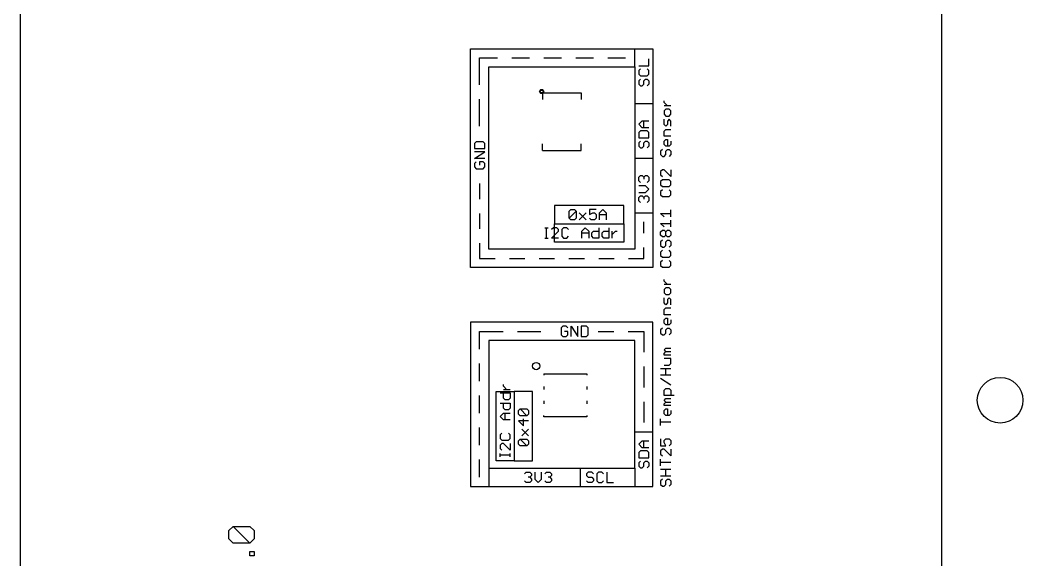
# Model space of a CAD drawing. Extents: x 0 to 11.5, y 0 to 11.2.
# Drawn here: x 0.38 to 3.128, y 2.968 to 4.448 of the extents above; entities that cross this region are included whole.
import ezdxf

# ---------------------------------------------------------------- set-up
doc = ezdxf.new("R2010")
doc.units = 0
for name, color, linetype in [('20', 53, 'CONTINUOUS'), ('21', 253, 'CONTINUOUS'), ('22', 253, 'CONTINUOUS')]:
    doc.layers.add(name, color=color, linetype=linetype)

msp = doc.modelspace()

# ---------------------------------------------------------------- linework, layer by layer
at = {"layer": '20'}
msp.add_line((0.38, 10.06), (0.38, 1.16), dxfattribs=at)
msp.add_circle((3.066, 3.406), 0.0625, dxfattribs=at)
at = {"layer": '21'}
for p, q in [((1.6146, 3.7697), (1.6146, 4.3697)), ((1.6146, 4.3697), (2.0646, 4.3697)), ((1.6396, 4.270635), (1.6396, 4.3447)), ((1.6396, 4.3447), (1.688104, 4.3447)), ((1.727474, 4.3447), (1.775978, 4.3447)), ((1.815348, 4.3447), (1.863852, 4.3447)), ((1.903222, 4.3447), (1.951726, 4.3447)), ((1.991096, 4.3447), (2.0396, 4.3447)), ((2.0646, 4.3697), (2.1146, 4.3697)), ((2.0646, 4.3197), (2.0646, 4.3697)), ((2.1146, 4.3697), (2.1146, 4.2197)), ((1.6646, 4.3197), (2.0646, 4.3197)), ((1.6646, 3.8197), (1.6646, 4.3197)), ((2.0646, 4.3197), (2.0646, 4.2197)), ((2.075576, 4.323076), (2.1036, 4.323076)), ((2.1036, 4.323076), (2.1036, 4.341759)), ((2.080247, 4.314135), (2.075576, 4.309465)), ((2.075576, 4.309465), (2.075576, 4.300123)), ((2.075576, 4.300123), (2.080247, 4.295453)), ((2.080247, 4.295453), (2.098929, 4.295453)), ((2.1036, 4.309465), (2.098929, 4.314135)), ((2.098929, 4.295453), (2.1036, 4.300123)), ((2.1036, 4.300123), (2.1036, 4.309465)), ((2.080247, 4.286512), (2.075576, 4.281841)), ((2.075576, 4.281841), (2.075576, 4.2725)), ((2.075576, 4.2725), (2.080247, 4.267829)), ((2.080247, 4.267829), (2.084917, 4.267829)), ((2.084917, 4.267829), (2.089588, 4.2725)), ((2.089588, 4.281841), (2.094259, 4.286512)), ((2.089588, 4.2725), (2.089588, 4.281841)), ((2.094259, 4.286512), (2.098929, 4.286512)), ((2.098929, 4.286512), (2.1036, 4.281841)), ((2.1036, 4.2725), (2.098929, 4.267829)), ((2.1036, 4.281841), (2.1036, 4.2725)), ((1.81145, 4.24844), (1.91775, 4.24844)), ((1.81145, 4.24844), (1.81145, 4.230724)), ((1.91775, 4.24844), (1.91775, 4.230724)), ((1.6396, 4.1572), (1.6396, 4.231265)), ((2.0646, 4.2197), (2.0646, 4.0697)), ((2.0646, 4.2197), (2.1146, 4.2197)), ((2.1146, 4.2197), (2.1146, 4.0697)), ((2.144917, 4.222018), (2.144917, 4.226688)), ((2.154259, 4.212676), (2.144917, 4.222018)), ((2.1636, 4.212676), (2.144917, 4.212676)), ((2.149588, 4.203735), (2.144917, 4.199065)), ((2.144917, 4.199065), (2.144917, 4.189724)), ((2.144917, 4.189724), (2.149588, 4.185053)), ((2.158929, 4.203735), (2.149588, 4.203735)), ((2.149588, 4.185053), (2.158929, 4.185053)), ((2.1636, 4.199065), (2.158929, 4.203735)), ((2.158929, 4.185053), (2.1636, 4.189724)), ((2.1636, 4.189724), (2.1636, 4.199065)), ((2.075576, 4.162418), (2.084917, 4.171759)), ((2.084917, 4.153076), (2.075576, 4.162418)), ((2.084917, 4.171759), (2.1036, 4.171759)), ((2.1036, 4.153076), (2.084917, 4.153076)), ((2.089588, 4.153076), (2.089588, 4.171759)), ((2.144917, 4.1621), (2.144917, 4.176112)), ((2.149588, 4.157429), (2.144917, 4.1621)), ((2.154259, 4.1621), (2.149588, 4.157429)), ((2.158929, 4.176112), (2.154259, 4.171441)), ((2.154259, 4.171441), (2.154259, 4.1621)), ((2.1636, 4.171441), (2.158929, 4.176112)), ((2.1636, 4.157429), (2.1636, 4.171441)), ((2.080247, 4.144135), (2.075576, 4.139465)), ((2.075576, 4.139465), (2.075576, 4.125453)), ((2.075576, 4.125453), (2.1036, 4.125453)), ((2.098929, 4.144135), (2.080247, 4.144135)), ((2.1036, 4.139465), (2.098929, 4.144135)), ((2.1036, 4.125453), (2.1036, 4.139465)), ((2.144917, 4.143818), (2.149588, 4.148488)), ((2.144917, 4.129806), (2.144917, 4.143818)), ((2.1636, 4.129806), (2.144917, 4.129806)), ((2.149588, 4.148488), (2.1636, 4.148488)), ((1.630247, 4.11463), (1.625576, 4.109959)), ((1.625576, 4.109959), (1.625576, 4.095947)), ((1.625576, 4.095947), (1.6536, 4.095947)), ((1.648929, 4.11463), (1.630247, 4.11463)), ((1.6536, 4.109959), (1.648929, 4.11463)), ((1.6536, 4.095947), (1.6536, 4.109959)), ((1.81145, 4.09096), (1.81145, 4.108676)), ((1.91775, 4.09096), (1.91775, 4.108676)), ((2.080247, 4.116512), (2.075576, 4.111841)), ((2.075576, 4.111841), (2.075576, 4.1025)), ((2.075576, 4.1025), (2.080247, 4.097829)), ((2.080247, 4.097829), (2.084917, 4.097829)), ((2.084917, 4.097829), (2.089588, 4.1025)), ((2.089588, 4.111841), (2.094259, 4.116512)), ((2.089588, 4.1025), (2.089588, 4.111841)), ((2.094259, 4.116512), (2.098929, 4.116512)), ((2.098929, 4.116512), (2.1036, 4.111841)), ((2.1036, 4.1025), (2.098929, 4.097829)), ((2.1036, 4.111841), (2.1036, 4.1025)), ((2.144917, 4.116194), (2.149588, 4.120865)), ((2.144917, 4.106853), (2.144917, 4.116194)), ((2.149588, 4.102182), (2.144917, 4.106853)), ((2.149588, 4.120865), (2.154259, 4.120865)), ((2.158929, 4.102182), (2.149588, 4.102182)), ((2.154259, 4.120865), (2.154259, 4.102182)), ((2.1636, 4.106853), (2.158929, 4.102182)), ((2.1636, 4.116194), (2.1636, 4.106853)), ((1.625576, 4.068324), (1.6536, 4.087006)), ((1.6536, 4.087006), (1.625576, 4.087006)), ((1.6536, 4.068324), (1.625576, 4.068324)), ((1.81145, 4.09096), (1.91775, 4.09096)), ((2.0646, 4.0697), (2.0646, 3.9197)), ((2.0646, 4.0697), (2.1146, 4.0697)), ((2.1146, 4.0697), (2.1146, 3.9197)), ((2.140247, 4.093241), (2.135576, 4.088571)), ((2.135576, 4.088571), (2.135576, 4.079229)), ((2.135576, 4.079229), (2.140247, 4.074559)), ((2.140247, 4.074559), (2.144917, 4.074559)), ((2.144917, 4.074559), (2.149588, 4.079229)), ((2.149588, 4.088571), (2.154259, 4.093241)), ((2.149588, 4.079229), (2.149588, 4.088571)), ((2.154259, 4.093241), (2.158929, 4.093241)), ((2.158929, 4.093241), (2.1636, 4.088571)), ((2.1636, 4.079229), (2.158929, 4.074559)), ((2.1636, 4.088571), (2.1636, 4.079229)), ((1.630247, 4.059383), (1.625576, 4.054712)), ((1.625576, 4.054712), (1.625576, 4.045371)), ((1.625576, 4.045371), (1.630247, 4.0407)), ((1.630247, 4.0407), (1.648929, 4.0407)), ((1.648929, 4.059383), (1.639588, 4.059383)), ((1.639588, 4.059383), (1.639588, 4.050041)), ((1.6536, 4.054712), (1.648929, 4.059383)), ((1.648929, 4.0407), (1.6536, 4.045371)), ((1.6536, 4.045371), (1.6536, 4.054712)), ((2.075576, 4.017088), (2.080247, 4.021759)), ((2.075576, 4.007747), (2.075576, 4.017088)), ((2.080247, 4.021759), (2.084917, 4.021759)), ((2.084917, 4.021759), (2.089588, 4.017088)), ((2.089588, 4.017088), (2.094259, 4.021759)), ((2.089588, 4.017088), (2.089588, 4.012418)), ((2.094259, 4.021759), (2.098929, 4.021759)), ((2.098929, 4.021759), (2.1036, 4.017088)), ((2.1036, 4.017088), (2.1036, 4.007747)), ((2.140247, 4.037994), (2.135576, 4.033324)), ((2.135576, 4.033324), (2.135576, 4.023982)), ((2.135576, 4.023982), (2.140247, 4.019312)), ((2.144917, 4.037994), (2.140247, 4.037994)), ((2.1636, 4.019312), (2.144917, 4.037994)), ((2.1636, 4.037994), (2.1636, 4.019312)), ((1.6396, 3.9997), (1.6396, 3.957613)), ((2.080247, 4.003076), (2.075576, 4.007747)), ((2.094259, 3.994135), (2.075576, 3.994135)), ((2.1036, 3.984794), (2.094259, 3.994135)), ((2.1036, 4.007747), (2.098929, 4.003076)), ((2.140247, 4.010371), (2.135576, 4.0057)), ((2.135576, 4.0057), (2.135576, 3.996359)), ((2.135576, 3.996359), (2.140247, 3.991688)), ((2.158929, 4.010371), (2.140247, 4.010371)), ((2.140247, 3.991688), (2.158929, 3.991688)), ((2.1636, 4.0057), (2.158929, 4.010371)), ((2.158929, 3.991688), (2.1636, 3.996359)), ((2.1636, 3.996359), (2.1636, 4.0057)), ((2.075576, 3.975453), (2.094259, 3.975453)), ((2.075576, 3.961841), (2.080247, 3.966512)), ((2.075576, 3.9525), (2.075576, 3.961841)), ((2.080247, 3.966512), (2.084917, 3.966512)), ((2.084917, 3.966512), (2.089588, 3.961841)), ((2.089588, 3.961841), (2.094259, 3.966512)), ((2.089588, 3.961841), (2.089588, 3.957171)), ((2.094259, 3.975453), (2.1036, 3.984794)), ((2.094259, 3.966512), (2.098929, 3.966512)), ((2.098929, 3.966512), (2.1036, 3.961841)), ((2.1036, 3.961841), (2.1036, 3.9525)), ((2.140247, 3.982747), (2.135576, 3.978077)), ((2.135576, 3.978077), (2.135576, 3.968735)), ((2.135576, 3.968735), (2.140247, 3.964065)), ((2.140247, 3.964065), (2.158929, 3.964065)), ((2.1636, 3.978077), (2.158929, 3.982747)), ((2.158929, 3.964065), (2.1636, 3.968735)), ((2.1636, 3.968735), (2.1636, 3.978077)), ((2.0346, 3.9397), (1.8446, 3.9397)), ((1.8446, 3.9397), (1.8446, 3.8897)), ((2.0346, 3.8897), (2.0346, 3.9397)), ((2.080247, 3.947829), (2.075576, 3.9525)), ((2.1036, 3.9525), (2.098929, 3.947829)), ((1.6396, 3.918243), (1.6396, 3.876157)), ((1.885106, 3.924053), (1.889776, 3.928724)), ((1.885106, 3.905371), (1.885106, 3.924053)), ((1.885106, 3.905371), (1.903788, 3.924053)), ((1.889776, 3.9007), (1.885106, 3.905371)), ((1.889776, 3.928724), (1.899117, 3.928724)), ((1.899117, 3.928724), (1.903788, 3.924053)), ((1.903788, 3.905371), (1.899117, 3.9007)), ((1.903788, 3.924053), (1.903788, 3.905371)), ((1.912729, 3.919383), (1.931412, 3.9007)), ((1.912729, 3.9007), (1.931412, 3.919383)), ((1.959035, 3.928724), (1.940353, 3.928724)), ((1.940353, 3.928724), (1.940353, 3.914712)), ((1.940353, 3.914712), (1.949694, 3.919383)), ((1.945023, 3.9007), (1.940353, 3.905371)), ((1.949694, 3.919383), (1.954365, 3.919383)), ((1.954365, 3.919383), (1.959035, 3.914712)), ((1.959035, 3.905371), (1.954365, 3.9007)), ((1.959035, 3.914712), (1.959035, 3.905371)), ((1.967976, 3.919383), (1.977317, 3.928724)), ((1.967976, 3.9007), (1.967976, 3.919383)), ((1.967976, 3.914712), (1.986659, 3.914712)), ((1.977317, 3.928724), (1.986659, 3.919383)), ((1.986659, 3.919383), (1.986659, 3.9007)), ((2.0646, 3.9197), (2.0646, 3.8197)), ((2.0646, 3.9197), (2.1146, 3.9197)), ((2.1146, 3.9197), (2.1146, 3.7697)), ((2.144917, 3.908818), (2.135576, 3.918159)), ((2.135576, 3.918159), (2.1636, 3.918159)), ((2.1636, 3.908818), (2.1636, 3.9275)), ((1.818423, 3.878724), (1.827764, 3.878724)), ((1.823094, 3.8507), (1.823094, 3.878724)), ((1.841509, 3.878724), (1.836839, 3.874053)), ((1.850851, 3.878724), (1.841509, 3.878724)), ((1.8446, 3.8397), (1.8446, 3.8897)), ((1.8446, 3.8897), (2.0346, 3.8897)), ((1.855521, 3.874053), (1.850851, 3.878724)), ((1.869133, 3.878724), (1.864462, 3.874053)), ((1.878474, 3.878724), (1.869133, 3.878724)), ((1.883145, 3.874053), (1.878474, 3.878724)), ((1.899117, 3.9007), (1.889776, 3.9007)), ((1.919709, 3.869383), (1.92905, 3.878724)), ((1.92905, 3.878724), (1.938392, 3.869383)), ((1.954365, 3.9007), (1.945023, 3.9007)), ((1.966015, 3.878724), (1.966015, 3.8507)), ((1.993639, 3.878724), (1.993639, 3.8507)), ((2.0346, 3.8897), (2.0346, 3.8397)), ((2.0896, 3.864385), (2.0896, 3.8947)), ((2.144917, 3.881194), (2.135576, 3.890535)), ((2.135576, 3.890535), (2.1636, 3.890535)), ((2.1636, 3.881194), (2.1636, 3.899877)), ((1.818423, 3.8507), (1.827764, 3.8507)), ((1.836839, 3.8507), (1.855521, 3.869383)), ((1.855521, 3.8507), (1.836839, 3.8507)), ((1.855521, 3.869383), (1.855521, 3.874053)), ((1.864462, 3.874053), (1.864462, 3.855371)), ((1.864462, 3.855371), (1.869133, 3.8507)), ((1.869133, 3.8507), (1.878474, 3.8507)), ((1.878474, 3.8507), (1.883145, 3.855371)), ((1.919709, 3.8507), (1.919709, 3.869383)), ((1.919709, 3.864712), (1.938392, 3.864712)), ((1.938392, 3.869383), (1.938392, 3.8507)), ((1.947333, 3.864712), (1.952003, 3.869383)), ((1.947333, 3.855371), (1.947333, 3.864712)), ((1.952003, 3.8507), (1.947333, 3.855371)), ((1.952003, 3.869383), (1.966015, 3.869383)), ((1.966015, 3.8507), (1.952003, 3.8507)), ((1.974956, 3.864712), (1.979627, 3.869383)), ((1.974956, 3.855371), (1.974956, 3.864712)), ((1.979627, 3.8507), (1.974956, 3.855371)), ((1.979627, 3.869383), (1.993639, 3.869383)), ((1.993639, 3.8507), (1.979627, 3.8507)), ((2.00258, 3.8507), (2.00258, 3.869383)), ((2.00258, 3.860041), (2.011921, 3.869383)), ((2.011921, 3.869383), (2.016592, 3.869383)), ((2.135576, 3.867583), (2.140247, 3.872253)), ((2.135576, 3.858241), (2.135576, 3.867583)), ((2.140247, 3.853571), (2.135576, 3.858241)), ((2.140247, 3.872253), (2.144917, 3.872253)), ((2.144917, 3.853571), (2.140247, 3.853571)), ((2.144917, 3.872253), (2.149588, 3.867583)), ((2.149588, 3.858241), (2.144917, 3.853571)), ((2.149588, 3.867583), (2.154259, 3.872253)), ((2.149588, 3.858241), (2.149588, 3.867583)), ((2.154259, 3.853571), (2.149588, 3.858241)), ((2.154259, 3.872253), (2.158929, 3.872253)), ((2.158929, 3.853571), (2.154259, 3.853571)), ((2.158929, 3.872253), (2.1636, 3.867583)), ((2.1636, 3.858241), (2.158929, 3.853571)), ((2.1636, 3.867583), (2.1636, 3.858241)), ((1.6396, 3.836787), (1.6396, 3.7947)), ((2.0346, 3.8397), (1.8446, 3.8397)), ((2.0896, 3.7947), (2.0896, 3.825015)), ((2.140247, 3.84463), (2.135576, 3.839959)), ((2.135576, 3.839959), (2.135576, 3.830618)), ((2.135576, 3.830618), (2.140247, 3.825947)), ((2.140247, 3.825947), (2.144917, 3.825947)), ((2.144917, 3.825947), (2.149588, 3.830618)), ((2.149588, 3.839959), (2.154259, 3.84463)), ((2.149588, 3.830618), (2.149588, 3.839959)), ((2.154259, 3.84463), (2.158929, 3.84463)), ((2.158929, 3.84463), (2.1636, 3.839959)), ((2.1636, 3.830618), (2.158929, 3.825947)), ((2.1636, 3.839959), (2.1636, 3.830618)), ((1.6396, 3.7947), (1.681791, 3.7947)), ((2.0646, 3.8197), (1.6646, 3.8197)), ((1.721162, 3.7947), (1.763353, 3.7947)), ((1.802723, 3.7947), (1.844915, 3.7947)), ((1.884285, 3.7947), (1.926477, 3.7947)), ((1.965847, 3.7947), (2.008038, 3.7947)), ((2.047408, 3.7947), (2.0896, 3.7947)), ((2.140247, 3.817006), (2.135576, 3.812336)), ((2.135576, 3.812336), (2.135576, 3.802994)), ((2.135576, 3.802994), (2.140247, 3.798324)), ((2.140247, 3.798324), (2.158929, 3.798324)), ((2.1636, 3.812336), (2.158929, 3.817006)), ((2.158929, 3.798324), (2.1636, 3.802994)), ((2.1636, 3.802994), (2.1636, 3.812336)), ((2.1146, 3.7697), (1.6146, 3.7697)), ((2.140247, 3.789383), (2.135576, 3.784712)), ((2.135576, 3.784712), (2.135576, 3.775371)), ((2.135576, 3.775371), (2.140247, 3.7707)), ((2.140247, 3.7707), (2.158929, 3.7707)), ((2.1636, 3.784712), (2.158929, 3.789383)), ((2.158929, 3.7707), (2.1636, 3.775371)), ((2.1636, 3.775371), (2.1636, 3.784712)), ((2.144917, 3.732512), (2.144917, 3.737182)), ((2.154259, 3.723171), (2.144917, 3.732512)), ((2.1636, 3.723171), (2.144917, 3.723171)), ((2.149588, 3.71423), (2.144917, 3.709559)), ((2.158929, 3.71423), (2.149588, 3.71423)), ((2.1636, 3.709559), (2.158929, 3.71423)), ((2.144917, 3.709559), (2.144917, 3.700218)), ((2.144917, 3.700218), (2.149588, 3.695547)), ((2.144917, 3.672594), (2.144917, 3.686606)), ((2.149588, 3.695547), (2.158929, 3.695547)), ((2.158929, 3.686606), (2.154259, 3.681935)), ((2.158929, 3.695547), (2.1636, 3.700218)), ((2.1636, 3.681935), (2.158929, 3.686606)), ((2.1636, 3.700218), (2.1636, 3.709559)), ((2.149588, 3.667923), (2.144917, 3.672594)), ((2.144917, 3.654312), (2.149588, 3.658983)), ((2.154259, 3.672594), (2.149588, 3.667923)), ((2.149588, 3.658983), (2.1636, 3.658983)), ((2.154259, 3.681935), (2.154259, 3.672594)), ((2.1636, 3.667923), (2.1636, 3.681935)), ((2.144917, 3.6403), (2.144917, 3.654312)), ((2.1636, 3.6403), (2.144917, 3.6403)), ((2.144917, 3.626688), (2.149588, 3.631359)), ((2.149588, 3.631359), (2.154259, 3.631359)), ((2.154259, 3.631359), (2.154259, 3.612676)), ((2.1146, 3.6197), (1.6146, 3.6197)), ((1.6146, 3.6197), (1.6146, 3.1697)), ((1.8674, 3.608724), (1.862729, 3.604053)), ((1.862729, 3.604053), (1.862729, 3.585371)), ((1.876741, 3.608724), (1.8674, 3.608724)), ((1.881412, 3.604053), (1.876741, 3.608724)), ((1.890353, 3.5807), (1.890353, 3.608724)), ((1.890353, 3.608724), (1.909035, 3.5807)), ((1.909035, 3.5807), (1.909035, 3.608724)), ((1.917976, 3.608724), (1.917976, 3.5807)), ((1.931988, 3.608724), (1.917976, 3.608724)), ((1.936659, 3.604053), (1.931988, 3.608724)), ((1.936659, 3.585371), (1.936659, 3.604053)), ((2.1146, 3.3197), (2.1146, 3.6197)), ((2.140247, 3.603735), (2.135576, 3.599065)), ((2.144917, 3.617347), (2.144917, 3.626688)), ((2.149588, 3.612676), (2.144917, 3.617347)), ((2.158929, 3.612676), (2.149588, 3.612676)), ((2.149588, 3.599065), (2.154259, 3.603735)), ((2.154259, 3.603735), (2.158929, 3.603735)), ((2.1636, 3.617347), (2.158929, 3.612676)), ((2.158929, 3.603735), (2.1636, 3.599065)), ((2.1636, 3.626688), (2.1636, 3.617347)), ((1.6396, 3.546196), (1.6396, 3.5947)), ((1.6396, 3.5947), (1.703665, 3.5947)), ((1.743035, 3.5947), (1.8071, 3.5947)), ((1.862729, 3.585371), (1.8674, 3.5807)), ((1.8674, 3.5807), (1.876741, 3.5807)), ((1.881412, 3.594712), (1.87207, 3.594712)), ((1.876741, 3.5807), (1.881412, 3.585371)), ((1.881412, 3.585371), (1.881412, 3.594712)), ((1.917976, 3.5807), (1.931988, 3.5807)), ((1.931988, 3.5807), (1.936659, 3.585371)), ((1.9646, 3.5947), (2.007415, 3.5947)), ((2.046785, 3.5947), (2.0896, 3.5947)), ((2.0896, 3.5947), (2.0896, 3.537613)), ((2.135576, 3.599065), (2.135576, 3.589724)), ((2.135576, 3.589724), (2.140247, 3.585053)), ((2.140247, 3.585053), (2.144917, 3.585053)), ((2.144917, 3.585053), (2.149588, 3.589724)), ((2.149588, 3.589724), (2.149588, 3.599065)), ((2.1636, 3.589724), (2.158929, 3.585053)), ((2.1636, 3.599065), (2.1636, 3.589724)), ((2.0646, 3.5697), (1.6646, 3.5697)), ((1.6646, 3.5697), (1.6646, 3.2197)), ((2.0646, 3.3197), (2.0646, 3.5697)), ((2.144917, 3.543818), (2.149588, 3.548488)), ((2.149588, 3.548488), (2.1636, 3.548488)), ((2.149588, 3.539147), (2.144917, 3.543818)), ((2.144917, 3.534477), (2.149588, 3.539147)), ((2.144917, 3.529806), (2.144917, 3.534477)), ((2.1636, 3.529806), (2.144917, 3.529806)), ((2.1636, 3.520865), (2.144917, 3.520865)), ((2.149588, 3.539147), (2.1636, 3.539147)), ((2.1636, 3.506853), (2.1636, 3.520865)), ((1.6396, 3.458322), (1.6396, 3.506826)), ((2.0896, 3.498243), (2.0896, 3.441157)), ((2.135576, 3.493241), (2.1636, 3.493241)), ((2.144917, 3.502182), (2.158929, 3.502182)), ((2.149588, 3.474559), (2.149588, 3.493241)), ((2.158929, 3.502182), (2.1636, 3.506853)), ((1.815545, 3.478755), (1.815545, 3.474818)), ((1.815545, 3.478755), (1.933655, 3.478755)), ((1.933655, 3.478755), (1.933655, 3.474818)), ((2.1636, 3.474559), (2.135576, 3.474559)), ((2.1636, 3.446935), (2.135576, 3.465618)), ((1.704917, 3.444198), (1.704917, 3.448869)), ((1.714259, 3.434857), (1.704917, 3.444198)), ((1.815545, 3.443322), (1.815545, 3.435448)), ((1.933655, 3.443322), (1.933655, 3.435448)), ((2.144917, 3.433324), (2.149588, 3.437994)), ((2.149588, 3.437994), (2.158929, 3.437994)), ((2.158929, 3.437994), (2.1636, 3.433324)), ((1.6396, 3.370448), (1.6396, 3.418952)), ((1.6846, 3.2397), (1.6846, 3.4297)), ((1.6846, 3.4297), (1.7346, 3.4297)), ((1.695576, 3.425916), (1.7236, 3.425916)), ((1.7236, 3.434857), (1.704917, 3.434857)), ((1.704917, 3.411904), (1.704917, 3.425916)), ((1.709588, 3.407233), (1.704917, 3.411904)), ((1.7236, 3.411904), (1.718929, 3.407233)), ((1.7236, 3.425916), (1.7236, 3.411904)), ((1.7346, 3.4297), (1.7346, 3.2397)), ((1.7846, 3.4297), (1.7346, 3.4297)), ((1.7846, 3.2397), (1.7846, 3.4297)), ((2.144917, 3.419312), (2.144917, 3.433324)), ((2.172941, 3.419312), (2.144917, 3.419312)), ((2.144917, 3.4057), (2.149588, 3.410371)), ((2.149588, 3.410371), (2.1636, 3.410371)), ((2.1636, 3.433324), (2.1636, 3.419312)), ((1.695576, 3.398292), (1.7236, 3.398292)), ((1.704917, 3.384281), (1.704917, 3.398292)), ((1.709588, 3.37961), (1.704917, 3.384281)), ((1.718929, 3.407233), (1.709588, 3.407233)), ((1.7236, 3.384281), (1.718929, 3.37961)), ((1.7236, 3.398292), (1.7236, 3.384281)), ((1.745576, 3.377583), (1.750247, 3.382253)), ((1.750247, 3.382253), (1.768929, 3.382253)), ((1.768929, 3.363571), (1.750247, 3.382253)), ((1.768929, 3.382253), (1.7736, 3.377583)), ((1.815545, 3.403952), (1.815545, 3.396078)), ((1.933655, 3.403952), (1.933655, 3.396078)), ((2.0896, 3.401787), (2.0896, 3.3447)), ((2.149588, 3.40103), (2.144917, 3.4057)), ((2.144917, 3.396359), (2.149588, 3.40103)), ((2.144917, 3.391688), (2.144917, 3.396359)), ((2.1636, 3.391688), (2.144917, 3.391688)), ((2.144917, 3.378077), (2.149588, 3.382747)), ((2.149588, 3.40103), (2.1636, 3.40103)), ((2.149588, 3.382747), (2.154259, 3.382747)), ((2.154259, 3.382747), (2.154259, 3.364065)), ((1.695576, 3.361328), (1.704917, 3.370669)), ((1.704917, 3.351986), (1.695576, 3.361328)), ((1.704917, 3.370669), (1.7236, 3.370669)), ((1.718929, 3.37961), (1.709588, 3.37961)), ((1.709588, 3.351986), (1.709588, 3.370669)), ((1.745576, 3.368241), (1.745576, 3.377583)), ((1.750247, 3.363571), (1.745576, 3.368241)), ((1.768929, 3.363571), (1.750247, 3.363571)), ((1.759588, 3.335947), (1.759588, 3.35463)), ((1.7736, 3.368241), (1.768929, 3.363571)), ((1.7736, 3.377583), (1.7736, 3.368241)), ((1.815545, 3.360645), (1.815545, 3.364582)), ((1.933655, 3.360645), (1.815545, 3.360645)), ((1.933655, 3.364582), (1.933655, 3.360645)), ((2.135576, 3.336441), (2.135576, 3.355124)), ((2.144917, 3.368735), (2.144917, 3.378077)), ((2.149588, 3.364065), (2.144917, 3.368735)), ((2.158929, 3.364065), (2.149588, 3.364065)), ((2.1636, 3.368735), (2.158929, 3.364065)), ((2.1636, 3.378077), (2.1636, 3.368735)), ((1.6396, 3.282574), (1.6396, 3.331078)), ((1.7236, 3.351986), (1.704917, 3.351986)), ((1.7736, 3.349959), (1.745576, 3.349959)), ((1.745576, 3.349959), (1.759588, 3.335947)), ((1.754917, 3.308324), (1.7736, 3.327006)), ((1.7736, 3.308324), (1.754917, 3.327006)), ((2.1636, 3.345782), (2.135576, 3.345782)), ((1.700247, 3.315422), (1.695576, 3.310751)), ((1.695576, 3.310751), (1.695576, 3.30141)), ((1.695576, 3.30141), (1.700247, 3.296739)), ((1.7236, 3.310751), (1.718929, 3.315422)), ((1.718929, 3.296739), (1.7236, 3.30141)), ((1.7236, 3.30141), (1.7236, 3.310751)), ((1.745576, 3.294712), (1.750247, 3.299383)), ((1.750247, 3.299383), (1.768929, 3.299383)), ((1.768929, 3.2807), (1.750247, 3.299383)), ((1.768929, 3.299383), (1.7736, 3.294712)), ((2.0646, 3.2197), (2.0646, 3.3197)), ((2.0646, 3.3197), (2.1146, 3.3197)), ((2.1146, 3.1697), (2.1146, 3.3197)), ((2.135576, 3.299877), (2.135576, 3.281194)), ((2.144917, 3.295206), (2.149588, 3.299877)), ((2.149588, 3.299877), (2.158929, 3.299877)), ((2.158929, 3.299877), (2.1636, 3.295206)), ((1.700247, 3.287798), (1.695576, 3.283128)), ((1.695576, 3.283128), (1.695576, 3.273786)), ((1.695576, 3.273786), (1.700247, 3.269116)), ((1.700247, 3.296739), (1.718929, 3.296739)), ((1.704917, 3.287798), (1.700247, 3.287798)), ((1.7236, 3.269116), (1.704917, 3.287798)), ((1.7236, 3.287798), (1.7236, 3.269116)), ((1.745576, 3.285371), (1.745576, 3.294712)), ((1.750247, 3.2807), (1.745576, 3.285371)), ((1.768929, 3.2807), (1.750247, 3.2807)), ((1.7736, 3.285371), (1.768929, 3.2807)), ((1.7736, 3.294712), (1.7736, 3.285371)), ((2.075576, 3.285288), (2.084917, 3.29463)), ((2.084917, 3.275947), (2.075576, 3.285288)), ((2.084917, 3.29463), (2.1036, 3.29463)), ((2.1036, 3.275947), (2.084917, 3.275947)), ((2.089588, 3.275947), (2.089588, 3.29463)), ((2.135576, 3.281194), (2.149588, 3.281194)), ((2.140247, 3.272253), (2.135576, 3.267583)), ((2.144917, 3.272253), (2.140247, 3.272253)), ((2.144917, 3.290535), (2.144917, 3.295206)), ((2.149588, 3.281194), (2.144917, 3.290535)), ((2.1636, 3.253571), (2.144917, 3.272253)), ((2.1636, 3.285865), (2.158929, 3.281194)), ((2.1636, 3.295206), (2.1636, 3.285865)), ((2.1636, 3.272253), (2.1636, 3.253571)), ((1.695576, 3.2507), (1.695576, 3.260041)), ((1.7236, 3.255371), (1.695576, 3.255371)), ((1.7236, 3.2507), (1.7236, 3.260041)), ((2.080247, 3.267006), (2.075576, 3.262336)), ((2.075576, 3.262336), (2.075576, 3.248324)), ((2.075576, 3.248324), (2.1036, 3.248324)), ((2.098929, 3.267006), (2.080247, 3.267006)), ((2.1036, 3.262336), (2.098929, 3.267006)), ((2.1036, 3.248324), (2.1036, 3.262336)), ((2.135576, 3.267583), (2.135576, 3.258241)), ((2.135576, 3.258241), (2.140247, 3.253571)), ((2.135576, 3.225947), (2.135576, 3.24463)), ((1.6396, 3.1947), (1.6396, 3.243204)), ((1.6646, 3.2197), (1.9146, 3.2197)), ((1.6646, 3.2197), (1.6646, 3.1697)), ((1.7346, 3.2397), (1.6846, 3.2397)), ((1.7346, 3.2397), (1.7846, 3.2397)), ((1.9146, 3.2197), (2.0646, 3.2197)), ((1.9146, 3.2197), (1.9146, 3.1697)), ((2.0646, 3.2197), (2.0646, 3.1697)), ((2.080247, 3.239383), (2.075576, 3.234712)), ((2.075576, 3.234712), (2.075576, 3.225371)), ((2.075576, 3.225371), (2.080247, 3.2207)), ((2.080247, 3.2207), (2.084917, 3.2207)), ((2.084917, 3.2207), (2.089588, 3.225371)), ((2.089588, 3.234712), (2.094259, 3.239383)), ((2.089588, 3.225371), (2.089588, 3.234712)), ((2.094259, 3.239383), (2.098929, 3.239383)), ((2.098929, 3.239383), (2.1036, 3.234712)), ((2.1036, 3.225371), (2.098929, 3.2207)), ((2.1036, 3.234712), (2.1036, 3.225371)), ((2.1636, 3.235288), (2.135576, 3.235288)), ((2.135576, 3.217006), (2.1636, 3.217006)), ((2.149588, 3.198324), (2.149588, 3.217006)), ((1.762729, 3.204053), (1.7674, 3.208724)), ((1.7674, 3.208724), (1.776741, 3.208724)), ((1.776741, 3.194712), (1.77207, 3.194712)), ((1.776741, 3.208724), (1.781412, 3.204053)), ((1.781412, 3.199383), (1.776741, 3.194712)), ((1.776741, 3.194712), (1.781412, 3.190041)), ((1.781412, 3.204053), (1.781412, 3.199383)), ((1.781412, 3.190041), (1.781412, 3.185371)), ((1.790353, 3.208724), (1.790353, 3.190041)), ((1.790353, 3.190041), (1.799694, 3.1807)), ((1.799694, 3.1807), (1.809035, 3.190041)), ((1.809035, 3.190041), (1.809035, 3.208724)), ((1.817976, 3.204053), (1.822647, 3.208724)), ((1.822647, 3.208724), (1.831988, 3.208724)), ((1.831988, 3.194712), (1.827317, 3.194712)), ((1.831988, 3.208724), (1.836659, 3.204053)), ((1.836659, 3.199383), (1.831988, 3.194712)), ((1.831988, 3.194712), (1.836659, 3.190041)), ((1.836659, 3.204053), (1.836659, 3.199383)), ((1.836659, 3.190041), (1.836659, 3.185371)), ((1.9374, 3.208724), (1.932729, 3.204053)), ((1.932729, 3.204053), (1.932729, 3.199383)), ((1.932729, 3.199383), (1.9374, 3.194712)), ((1.946741, 3.208724), (1.9374, 3.208724)), ((1.9374, 3.194712), (1.946741, 3.194712)), ((1.951412, 3.204053), (1.946741, 3.208724)), ((1.946741, 3.194712), (1.951412, 3.190041)), ((1.951412, 3.190041), (1.951412, 3.185371)), ((1.965023, 3.208724), (1.960353, 3.204053)), ((1.960353, 3.204053), (1.960353, 3.185371)), ((1.974365, 3.208724), (1.965023, 3.208724)), ((1.979035, 3.204053), (1.974365, 3.208724)), ((1.987976, 3.208724), (1.987976, 3.1807)), ((2.1636, 3.198324), (2.135576, 3.198324)), ((2.140247, 3.189383), (2.135576, 3.184712)), ((2.149588, 3.184712), (2.154259, 3.189383)), ((2.154259, 3.189383), (2.158929, 3.189383)), ((2.158929, 3.189383), (2.1636, 3.184712)), ((1.6146, 3.1697), (1.6646, 3.1697)), ((1.6646, 3.1697), (1.9146, 3.1697)), ((1.7674, 3.1807), (1.762729, 3.185371)), ((1.776741, 3.1807), (1.7674, 3.1807)), ((1.781412, 3.185371), (1.776741, 3.1807)), ((1.822647, 3.1807), (1.817976, 3.185371)), ((1.831988, 3.1807), (1.822647, 3.1807)), ((1.836659, 3.185371), (1.831988, 3.1807)), ((1.9146, 3.1697), (2.0646, 3.1697)), ((1.9374, 3.1807), (1.932729, 3.185371)), ((1.946741, 3.1807), (1.9374, 3.1807)), ((1.951412, 3.185371), (1.946741, 3.1807)), ((1.960353, 3.185371), (1.965023, 3.1807)), ((1.965023, 3.1807), (1.974365, 3.1807)), ((1.974365, 3.1807), (1.979035, 3.185371)), ((1.987976, 3.1807), (2.006659, 3.1807)), ((2.0646, 3.1697), (2.1146, 3.1697)), ((2.135576, 3.184712), (2.135576, 3.175371)), ((2.135576, 3.175371), (2.140247, 3.1707)), ((2.140247, 3.1707), (2.144917, 3.1707)), ((2.144917, 3.1707), (2.149588, 3.175371)), ((2.149588, 3.175371), (2.149588, 3.184712)), ((2.1636, 3.175371), (2.158929, 3.1707)), ((2.1636, 3.184712), (2.1636, 3.175371)), ((0.952541, 3.04878), (0.964051, 3.06029)), ((0.964051, 3.06029), (1.01009, 3.06029)), ((1.01009, 3.014251), (0.964051, 3.06029)), ((1.01009, 3.06029), (1.0216, 3.04878)), ((0.952541, 3.025761), (0.952541, 3.04878)), ((0.964051, 3.014251), (0.952541, 3.025761)), ((1.0216, 3.025761), (1.01009, 3.014251)), ((1.0216, 3.04878), (1.0216, 3.025761)), ((1.01009, 3.014251), (0.964051, 3.014251)), ((1.01009, 2.979721), (1.01009, 2.991231)), ((1.01009, 2.991231), (1.0216, 2.991231)), ((1.0216, 2.979721), (1.01009, 2.979721)), ((1.0216, 2.991231), (1.0216, 2.979721))]:
    msp.add_line(p, q, dxfattribs=at)
for centre, radius in [((1.809482, 4.252377), 0.005568), ((1.809482, 4.252377), 0.003937), ((1.7946, 3.4997), 0.01)]:
    msp.add_circle(centre, radius, dxfattribs=at)
at = {"layer": '22'}
msp.add_line((2.905, 9.11), (2.905, 2.102), dxfattribs=at)

doc.saveas('drawing.dxf')
